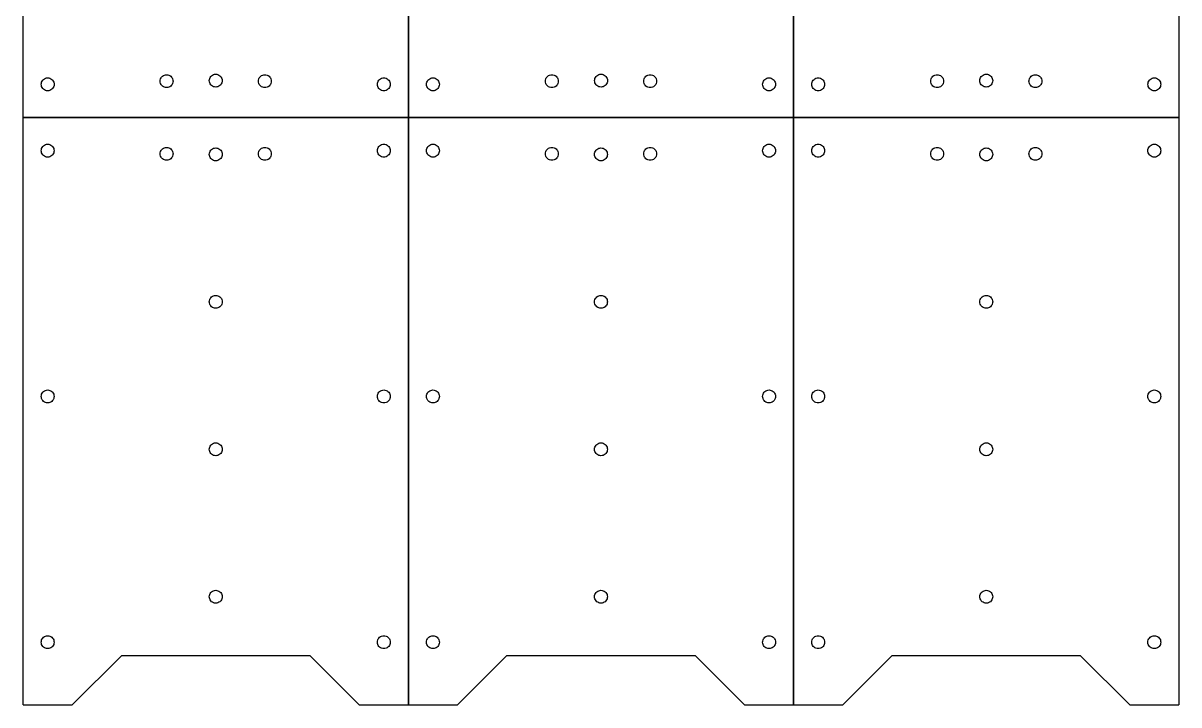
# Model space of a CAD drawing. Extents: x 0 to 861, y 0 to 555.
# Drawn here: x 0.1 to 470.5, y 0.1 to 277.5 of the extents above; entities that cross this region are included whole.
import ezdxf

# ---------------------------------------------------------------- set-up
doc = ezdxf.new("R2010")
doc.units = 0
doc.layers.add('Layer_1', color=7, linetype='CONTINUOUS')

msp = doc.modelspace()

# ---------------------------------------------------------------- linework, layer by layer
at = {"layer": 'Layer_1', "color": 7}
for p, q in [((0.141111, 239.141103), (0.141111, 478.141093)), ((156.941114, 478.141093), (156.941114, 239.141103)), ((156.941114, 239.141097), (156.941114, 478.141088)), ((313.741116, 239.141103), (313.741116, 478.141093)), ((313.741116, 478.141088), (313.741116, 239.141097)), ((470.541119, 478.141093), (470.541119, 239.141103)), ((75.916112, 254.141101), (75.916112, 254.141101)), ((232.716115, 254.141096), (232.716115, 254.141096)), ((389.516117, 254.141101), (389.516117, 254.141101)), ((7.516111, 252.641101), (7.516111, 252.641101)), ((55.916112, 253.930854), (55.916112, 253.930854)), ((95.916112, 253.930854), (95.916112, 253.930854)), ((144.316111, 252.641101), (144.316111, 252.641101)), ((164.316114, 252.641096), (164.316114, 252.641096)), ((212.716115, 253.930848), (212.716115, 253.930848)), ((252.716115, 253.930848), (252.716115, 253.930848)), ((301.116114, 252.641096), (301.116114, 252.641096)), ((321.116116, 252.641101), (321.116116, 252.641101)), ((369.516117, 253.930854), (369.516117, 253.930854)), ((409.516117, 253.930854), (409.516117, 253.930854)), ((457.916116, 252.641101), (457.916116, 252.641101)), ((156.941114, 239.141103), (0.141111, 239.141103)), ((0.141111, 0.141112), (0.141111, 239.141103)), ((0.141111, 239.141103), (156.941114, 239.141103)), ((156.941114, 239.141103), (156.941114, 0.141112)), ((313.741116, 239.141103), (156.941114, 239.141103)), ((156.941114, 0.141112), (156.941114, 239.141103)), ((156.941114, 239.141097), (313.741116, 239.141097)), ((313.741116, 239.141103), (313.741116, 0.141112)), ((470.541119, 239.141103), (313.741116, 239.141103)), ((313.741116, 0.141112), (313.741116, 239.141103)), ((313.741116, 239.141103), (470.541119, 239.141103)), ((470.541119, 239.141103), (470.541119, 0.141112)), ((12.766113, 225.641105), (12.766113, 225.641105)), ((61.166112, 224.351352), (61.166112, 224.351352)), ((81.166112, 224.141105), (81.166112, 224.141105)), ((101.166112, 224.351352), (101.166112, 224.351352)), ((149.566114, 225.641105), (149.566114, 225.641105)), ((169.566116, 225.641105), (169.566116, 225.641105)), ((217.966115, 224.351352), (217.966115, 224.351352)), ((237.966115, 224.141105), (237.966115, 224.141105)), ((257.966115, 224.351352), (257.966115, 224.351352)), ((306.366116, 225.641105), (306.366116, 225.641105)), ((326.366118, 225.641105), (326.366118, 225.641105)), ((374.766117, 224.351352), (374.766117, 224.351352)), ((394.766117, 224.141105), (394.766117, 224.141105)), ((414.766117, 224.351352), (414.766117, 224.351352)), ((463.166119, 225.641105), (463.166119, 225.641105)), ((81.166112, 164.141103), (81.166112, 164.141103)), ((237.966115, 164.141103), (237.966115, 164.141103)), ((394.766117, 164.141103), (394.766117, 164.141103)), ((12.766113, 125.641104), (12.766113, 125.641104)), ((149.566114, 125.641104), (149.566114, 125.641104)), ((169.566116, 125.641104), (169.566116, 125.641104)), ((306.366116, 125.641104), (306.366116, 125.641104)), ((326.366118, 125.641104), (326.366118, 125.641104)), ((463.166119, 125.641104), (463.166119, 125.641104)), ((81.166112, 104.141105), (81.166112, 104.141105)), ((237.966115, 104.141105), (237.966115, 104.141105)), ((394.766117, 104.141105), (394.766117, 104.141105)), ((81.166112, 44.141109), (81.166112, 44.141109)), ((237.966115, 44.141109), (237.966115, 44.141109)), ((394.766117, 44.141109), (394.766117, 44.141109)), ((12.766113, 25.641104), (12.766113, 25.641104)), ((149.566114, 25.641104), (149.566114, 25.641104)), ((169.566116, 25.641104), (169.566116, 25.641104)), ((306.366116, 25.641104), (306.366116, 25.641104)), ((326.366118, 25.641104), (326.366118, 25.641104)), ((463.166119, 25.641104), (463.166119, 25.641104)), ((20.141113, 0.141112), (40.141113, 20.141101)), ((116.941112, 20.141101), (40.141113, 20.141101)), ((116.941112, 20.141101), (136.941111, 0.141112)), ((176.941116, 0.141112), (196.941115, 20.141101)), ((273.741114, 20.141101), (196.941115, 20.141101)), ((273.741114, 20.141101), (293.741114, 0.141112)), ((333.741118, 0.141112), (353.741118, 20.141101)), ((430.541117, 20.141101), (353.741118, 20.141101)), ((430.541117, 20.141101), (450.541116, 0.141112)), ((0.141111, 0.141112), (20.141113, 0.141112)), ((136.941111, 0.141112), (156.941114, 0.141112)), ((156.941114, 0.141112), (176.941116, 0.141112)), ((293.741114, 0.141112), (313.741116, 0.141112)), ((313.741116, 0.141112), (333.741118, 0.141112)), ((450.541116, 0.141112), (470.541119, 0.141112))]:
    msp.add_line(p, q, dxfattribs=at)
for points, knots in [([(7.516111, 252.641101), (7.547475, 252.334201), (7.609753, 251.724791), (8.092929, 250.919447), (8.800379, 250.320694), (9.676423, 250.003137), (10.606004, 250.003137), (11.480822, 250.320693), (12.193169, 250.919448), (12.658142, 251.724791), (12.820488, 252.641102), (12.658142, 253.557412), (12.19317, 254.362757), (11.480821, 254.961509), (10.606004, 255.279068), (9.676423, 255.279068), (8.80038, 254.961508), (8.092929, 254.362757), (7.609753, 253.557412), (7.547475, 252.948002), (7.516111, 252.641101)], [0, 0, 0, 0, 0.91603, 1.818952, 2.734984, 3.651014, 4.553934, 5.469966, 6.385996, 7.288917, 8.204948, 9.120979, 10.023901, 10.93993, 11.855962, 12.758883, 13.674913, 14.590945, 15.493867, 16.409898, 16.409898, 16.409898, 16.409898]), ([(55.916112, 253.930854), (55.947476, 253.623953), (56.009754, 253.014544), (56.492929, 252.2092), (57.200378, 251.610446), (58.076423, 251.29289), (59.006003, 251.29289), (59.880821, 251.610446), (60.593169, 252.2092), (61.058142, 253.014544), (61.220487, 253.930854), (61.058142, 254.847164), (60.593169, 255.652508), (59.880821, 256.251262), (59.006003, 256.568818), (58.076423, 256.568818), (57.200378, 256.251262), (56.492929, 255.652508), (56.009754, 254.847164), (55.947476, 254.237755), (55.916112, 253.930854)], [0, 0, 0, 0, 0.91603, 1.818951, 2.734983, 3.651013, 4.553934, 5.469964, 6.385996, 7.288917, 8.204947, 9.120977, 10.023898, 10.93993, 11.85596, 12.758881, 13.674911, 14.590943, 15.493864, 16.409894, 16.409894, 16.409894, 16.409894]), ([(75.916112, 254.141101), (75.947476, 253.8342), (76.009754, 253.224791), (76.492929, 252.419447), (77.200378, 251.820694), (78.076423, 251.503137), (79.006003, 251.503137), (79.880821, 251.820694), (80.593169, 252.419447), (81.058142, 253.224791), (81.220487, 254.141101), (81.058142, 255.057412), (80.59317, 255.862757), (79.88082, 256.461508), (79.006004, 256.779068), (78.076422, 256.779068), (77.200379, 256.461508), (76.492928, 255.862757), (76.009754, 255.057412), (75.947476, 254.448002), (75.916112, 254.141101)], [0, 0, 0, 0, 0.91603, 1.818951, 2.734983, 3.651013, 4.553934, 5.469965, 6.385996, 7.288917, 8.204947, 9.120978, 10.0239, 10.93993, 11.855961, 12.758882, 13.674913, 14.590944, 15.493865, 16.409896, 16.409896, 16.409896, 16.409896]), ([(95.916112, 253.930854), (95.947476, 253.623953), (96.009754, 253.014544), (96.492929, 252.2092), (97.200378, 251.610446), (98.076423, 251.29289), (99.006003, 251.29289), (99.880821, 251.610446), (100.593169, 252.2092), (101.058142, 253.014544), (101.220487, 253.930854), (101.058142, 254.847164), (100.593169, 255.652508), (99.88082, 256.251261), (99.006004, 256.56882), (98.076422, 256.56882), (97.200379, 256.251261), (96.492929, 255.652508), (96.009754, 254.847164), (95.947476, 254.237755), (95.916112, 253.930854)], [0, 0, 0, 0, 0.91603, 1.818951, 2.734983, 3.651013, 4.553934, 5.469964, 6.385996, 7.288917, 8.204947, 9.120977, 10.023898, 10.93993, 11.855961, 12.758882, 13.674913, 14.590944, 15.493865, 16.409895, 16.409895, 16.409895, 16.409895]), ([(144.316111, 252.641101), (144.347475, 252.334201), (144.409753, 251.724791), (144.892929, 250.919448), (145.600377, 250.320693), (146.476422, 250.003137), (147.406002, 250.003137), (148.28082, 250.320694), (148.993169, 250.919447), (149.458142, 251.724791), (149.620488, 252.641102), (149.458142, 253.557412), (148.993169, 254.362757), (148.280819, 254.961508), (147.406003, 255.279068), (146.476422, 255.279068), (145.600378, 254.961509), (144.892928, 254.362757), (144.409753, 253.557412), (144.347475, 252.948002), (144.316111, 252.641101)], [0, 0, 0, 0, 0.91603, 1.818952, 2.734982, 3.651013, 4.553934, 5.469964, 6.385996, 7.288917, 8.204948, 9.120979, 10.023901, 10.939932, 11.855962, 12.758883, 13.674915, 14.590945, 15.493867, 16.409898, 16.409898, 16.409898, 16.409898]), ([(164.316114, 252.641096), (164.347477, 252.334195), (164.409755, 251.724785), (164.892932, 250.919441), (165.600382, 250.320689), (166.476426, 250.003131), (167.406006, 250.003132), (168.280824, 250.320688), (168.993172, 250.919442), (169.458145, 251.724785), (169.620491, 252.641096), (169.458145, 253.557407), (168.993172, 254.362751), (168.280823, 254.961503), (167.406007, 255.279062), (166.476425, 255.279062), (165.600383, 254.961502), (164.892931, 254.362751), (164.409755, 253.557407), (164.347477, 252.947997), (164.316114, 252.641096)], [0, 0, 0, 0, 0.91603, 1.818952, 2.734984, 3.651014, 4.553934, 5.469966, 6.385996, 7.288917, 8.204948, 9.120979, 10.023901, 10.93993, 11.855962, 12.758883, 13.674913, 14.590945, 15.493867, 16.409898, 16.409898, 16.409898, 16.409898]), ([(212.716115, 253.930848), (212.747478, 253.623948), (212.809756, 253.014538), (213.292931, 252.209194), (214.000381, 251.610441), (214.876425, 251.292884), (215.806006, 251.292884), (216.680823, 251.610441), (217.393171, 252.209194), (217.858144, 253.014538), (218.020489, 253.930848), (217.858144, 254.847159), (217.393171, 255.652503), (216.680823, 256.251256), (215.806006, 256.568813), (214.876425, 256.568813), (214.000381, 256.251256), (213.292931, 255.652503), (212.809756, 254.847159), (212.747478, 254.237749), (212.716115, 253.930848)], [0, 0, 0, 0, 0.91603, 1.818951, 2.734983, 3.651013, 4.553934, 5.469964, 6.385996, 7.288917, 8.204947, 9.120977, 10.023898, 10.93993, 11.85596, 12.758881, 13.674911, 14.590943, 15.493864, 16.409894, 16.409894, 16.409894, 16.409894]), ([(232.716115, 254.141096), (232.747478, 253.834195), (232.809756, 253.224785), (233.292931, 252.419441), (234.000381, 251.820688), (234.876425, 251.503131), (235.806006, 251.503131), (236.680823, 251.820688), (237.393172, 252.419441), (237.858144, 253.224785), (238.020489, 254.141096), (237.858144, 255.057406), (237.393172, 255.862751), (236.680822, 256.461503), (235.806006, 256.779062), (234.876425, 256.779062), (234.000382, 256.461503), (233.292931, 255.862751), (232.809756, 255.057406), (232.747478, 254.447996), (232.716115, 254.141096)], [0, 0, 0, 0, 0.91603, 1.818951, 2.734983, 3.651013, 4.553934, 5.469965, 6.385996, 7.288917, 8.204947, 9.120978, 10.0239, 10.93993, 11.855961, 12.758882, 13.674913, 14.590944, 15.493865, 16.409896, 16.409896, 16.409896, 16.409896]), ([(252.716115, 253.930848), (252.747478, 253.623948), (252.809756, 253.014538), (253.292931, 252.209194), (254.000381, 251.610441), (254.876425, 251.292884), (255.806006, 251.292884), (256.680823, 251.610441), (257.393171, 252.209194), (257.858144, 253.014538), (258.020489, 253.930848), (257.858144, 254.847159), (257.393171, 255.652503), (256.680823, 256.251256), (255.806006, 256.568815), (254.876425, 256.568815), (254.000381, 256.251256), (253.292931, 255.652503), (252.809756, 254.847159), (252.747478, 254.237749), (252.716115, 253.930848)], [0, 0, 0, 0, 0.91603, 1.818951, 2.734983, 3.651013, 4.553934, 5.469964, 6.385996, 7.288917, 8.204947, 9.120977, 10.023898, 10.93993, 11.855961, 12.758882, 13.674913, 14.590944, 15.493865, 16.409895, 16.409895, 16.409895, 16.409895]), ([(301.116114, 252.641096), (301.147477, 252.334195), (301.209755, 251.724785), (301.692931, 250.919442), (302.40038, 250.320688), (303.276425, 250.003132), (304.206005, 250.003131), (305.080822, 250.320689), (305.793171, 250.919441), (306.258145, 251.724785), (306.420491, 252.641096), (306.258145, 253.557407), (305.793172, 254.362751), (305.080821, 254.961502), (304.206005, 255.279062), (303.276424, 255.279062), (302.400381, 254.961503), (301.69293, 254.362751), (301.209756, 253.557407), (301.147477, 252.947997), (301.116114, 252.641096)], [0, 0, 0, 0, 0.91603, 1.818952, 2.734982, 3.651013, 4.553934, 5.469964, 6.385996, 7.288917, 8.204948, 9.120979, 10.023901, 10.939932, 11.855962, 12.758883, 13.674915, 14.590945, 15.493867, 16.409898, 16.409898, 16.409898, 16.409898]), ([(321.116116, 252.641101), (321.14748, 252.334201), (321.209758, 251.724791), (321.692934, 250.919447), (322.400384, 250.320694), (323.276428, 250.003137), (324.206009, 250.003137), (325.080827, 250.320693), (325.793174, 250.919448), (326.258147, 251.724791), (326.420493, 252.641102), (326.258147, 253.557412), (325.793175, 254.362757), (325.080826, 254.961509), (324.206009, 255.279068), (323.276428, 255.279068), (322.400385, 254.961508), (321.692934, 254.362757), (321.209758, 253.557412), (321.14748, 252.948002), (321.116116, 252.641101)], [0, 0, 0, 0, 0.91603, 1.818952, 2.734984, 3.651014, 4.553934, 5.469966, 6.385996, 7.288917, 8.204948, 9.120979, 10.023901, 10.93993, 11.855962, 12.758883, 13.674913, 14.590945, 15.493867, 16.409898, 16.409898, 16.409898, 16.409898]), ([(369.516117, 253.930854), (369.547481, 253.623953), (369.609759, 253.014544), (370.092934, 252.2092), (370.800383, 251.610446), (371.676428, 251.29289), (372.606008, 251.29289), (373.480826, 251.610446), (374.193174, 252.2092), (374.658147, 253.014544), (374.820492, 253.930854), (374.658147, 254.847164), (374.193174, 255.652508), (373.480826, 256.251262), (372.606008, 256.568818), (371.676428, 256.568818), (370.800383, 256.251262), (370.092934, 255.652508), (369.609759, 254.847164), (369.547481, 254.237755), (369.516117, 253.930854)], [0, 0, 0, 0, 0.91603, 1.818951, 2.734983, 3.651013, 4.553934, 5.469964, 6.385996, 7.288917, 8.204947, 9.120977, 10.023898, 10.93993, 11.85596, 12.758881, 13.674911, 14.590943, 15.493864, 16.409894, 16.409894, 16.409894, 16.409894]), ([(389.516117, 254.141101), (389.547481, 253.8342), (389.609759, 253.224791), (390.092934, 252.419447), (390.800383, 251.820694), (391.676428, 251.503137), (392.606008, 251.503137), (393.480826, 251.820694), (394.193174, 252.419447), (394.658147, 253.224791), (394.820492, 254.141101), (394.658147, 255.057412), (394.193175, 255.862757), (393.480825, 256.461508), (392.606009, 256.779068), (391.676427, 256.779068), (390.800384, 256.461508), (390.092933, 255.862757), (389.609759, 255.057412), (389.547481, 254.448002), (389.516117, 254.141101)], [0, 0, 0, 0, 0.91603, 1.818951, 2.734983, 3.651013, 4.553934, 5.469965, 6.385996, 7.288917, 8.204947, 9.120978, 10.0239, 10.93993, 11.855961, 12.758882, 13.674913, 14.590944, 15.493865, 16.409896, 16.409896, 16.409896, 16.409896]), ([(409.516117, 253.930854), (409.547481, 253.623953), (409.609759, 253.014544), (410.092934, 252.2092), (410.800383, 251.610446), (411.676428, 251.29289), (412.606008, 251.29289), (413.480826, 251.610446), (414.193174, 252.2092), (414.658147, 253.014544), (414.820492, 253.930854), (414.658147, 254.847164), (414.193174, 255.652508), (413.480825, 256.251261), (412.606008, 256.56882), (411.676427, 256.56882), (410.800384, 256.251261), (410.092934, 255.652508), (409.609759, 254.847164), (409.547481, 254.237755), (409.516117, 253.930854)], [0, 0, 0, 0, 0.91603, 1.818951, 2.734983, 3.651013, 4.553934, 5.469964, 6.385996, 7.288917, 8.204947, 9.120977, 10.023898, 10.93993, 11.855961, 12.758882, 13.674913, 14.590944, 15.493865, 16.409895, 16.409895, 16.409895, 16.409895]), ([(457.916116, 252.641101), (457.94748, 252.334201), (458.009758, 251.724791), (458.492934, 250.919448), (459.200382, 250.320693), (460.076427, 250.003137), (461.006007, 250.003137), (461.880824, 250.320694), (462.593173, 250.919447), (463.058147, 251.724791), (463.220493, 252.641102), (463.058147, 253.557412), (462.593174, 254.362757), (461.880824, 254.961508), (461.006008, 255.279068), (460.076427, 255.279068), (459.200383, 254.961509), (458.492933, 254.362757), (458.009758, 253.557412), (457.94748, 252.948002), (457.916116, 252.641101)], [0, 0, 0, 0, 0.91603, 1.818952, 2.734982, 3.651013, 4.553934, 5.469964, 6.385996, 7.288917, 8.204948, 9.120979, 10.023901, 10.939932, 11.855962, 12.758883, 13.674915, 14.590945, 15.493867, 16.409898, 16.409898, 16.409898, 16.409898]), ([(12.766113, 225.641105), (12.73475, 225.948005), (12.672472, 226.557415), (12.189296, 227.362758), (11.481847, 227.961513), (10.605803, 228.279068), (9.676222, 228.279069), (8.801405, 227.961511), (8.089056, 227.362759), (7.624082, 226.557415), (7.461737, 225.641104), (7.624082, 224.724794), (8.089056, 223.919449), (8.801406, 223.320698), (9.676222, 223.003138), (10.605803, 223.003138), (11.481847, 223.320697), (12.189297, 223.919449), (12.672472, 224.724794), (12.73475, 225.334204), (12.766113, 225.641105)], [0, 0, 0, 0, 0.91603, 1.818952, 2.734982, 3.651013, 4.553934, 5.469964, 6.385996, 7.288917, 8.204948, 9.120979, 10.023901, 10.939932, 11.855962, 12.758883, 13.674915, 14.590945, 15.493867, 16.409898, 16.409898, 16.409898, 16.409898]), ([(61.166112, 224.351352), (61.134749, 224.658253), (61.072471, 225.267662), (60.589296, 226.073006), (59.881847, 226.671759), (59.005802, 226.989316), (58.076222, 226.989316), (57.201404, 226.671759), (56.489056, 226.073006), (56.024083, 225.267662), (55.861738, 224.351352), (56.024083, 223.435042), (56.489056, 222.629697), (57.201405, 222.030945), (58.076221, 221.713385), (59.005803, 221.713385), (59.881846, 222.030945), (60.589296, 222.629697), (61.072471, 223.435042), (61.134749, 224.044451), (61.166112, 224.351352)], [0, 0, 0, 0, 0.91603, 1.818951, 2.734983, 3.651013, 4.553934, 5.469964, 6.385996, 7.288917, 8.204947, 9.120977, 10.023898, 10.93993, 11.855961, 12.758882, 13.674913, 14.590944, 15.493865, 16.409895, 16.409895, 16.409895, 16.409895]), ([(81.166112, 224.141105), (81.134749, 224.448005), (81.072471, 225.057415), (80.589296, 225.862759), (79.881847, 226.461512), (79.005802, 226.779069), (78.076222, 226.779069), (77.201404, 226.461512), (76.489056, 225.862759), (76.024083, 225.057415), (75.861738, 224.141104), (76.024083, 223.224794), (76.489055, 222.419449), (77.201405, 221.820698), (78.076221, 221.503138), (79.005803, 221.503138), (79.881846, 221.820698), (80.589297, 222.419449), (81.072471, 223.224794), (81.134749, 223.834204), (81.166112, 224.141105)], [0, 0, 0, 0, 0.91603, 1.818951, 2.734983, 3.651013, 4.553934, 5.469965, 6.385996, 7.288917, 8.204947, 9.120978, 10.0239, 10.93993, 11.855961, 12.758882, 13.674913, 14.590944, 15.493865, 16.409896, 16.409896, 16.409896, 16.409896]), ([(101.166112, 224.351352), (101.134749, 224.658253), (101.072471, 225.267662), (100.589296, 226.073006), (99.881846, 226.671759), (99.005802, 226.989316), (98.076222, 226.989316), (97.201404, 226.671759), (96.489056, 226.073006), (96.024083, 225.267662), (95.861738, 224.351352), (96.024083, 223.435042), (96.489056, 222.629698), (97.201404, 222.030944), (98.076222, 221.713388), (99.005802, 221.713388), (99.881846, 222.030944), (100.589296, 222.629698), (101.072471, 223.435042), (101.134749, 224.044451), (101.166112, 224.351352)], [0, 0, 0, 0, 0.91603, 1.818951, 2.734983, 3.651013, 4.553934, 5.469964, 6.385996, 7.288917, 8.204947, 9.120977, 10.023898, 10.93993, 11.85596, 12.758881, 13.674911, 14.590943, 15.493864, 16.409894, 16.409894, 16.409894, 16.409894]), ([(149.566114, 225.641105), (149.53475, 225.948005), (149.472472, 226.557415), (148.989295, 227.362759), (148.281845, 227.961511), (147.405801, 228.279069), (146.476221, 228.279068), (145.601403, 227.961513), (144.889055, 227.362758), (144.424082, 226.557415), (144.261737, 225.641104), (144.424083, 224.724794), (144.889055, 223.919449), (145.601404, 223.320697), (146.47622, 223.003138), (147.405802, 223.003138), (148.281844, 223.320698), (148.989296, 223.919449), (149.472472, 224.724794), (149.53475, 225.334204), (149.566114, 225.641105)], [0, 0, 0, 0, 0.91603, 1.818952, 2.734984, 3.651014, 4.553934, 5.469966, 6.385996, 7.288917, 8.204948, 9.120979, 10.023901, 10.93993, 11.855962, 12.758883, 13.674913, 14.590945, 15.493867, 16.409898, 16.409898, 16.409898, 16.409898]), ([(169.566116, 225.641105), (169.534752, 225.948005), (169.472474, 226.557415), (168.989299, 227.362758), (168.28185, 227.961513), (167.405805, 228.279068), (166.476225, 228.279069), (165.601408, 227.961511), (164.889059, 227.362759), (164.424085, 226.557415), (164.261739, 225.641104), (164.424085, 224.724794), (164.889058, 223.919449), (165.601409, 223.320698), (166.476224, 223.003138), (167.405806, 223.003138), (168.281849, 223.320697), (168.989299, 223.919449), (169.472474, 224.724794), (169.534752, 225.334204), (169.566116, 225.641105)], [0, 0, 0, 0, 0.91603, 1.818952, 2.734982, 3.651013, 4.553934, 5.469964, 6.385996, 7.288917, 8.204948, 9.120979, 10.023901, 10.939932, 11.855962, 12.758883, 13.674915, 14.590945, 15.493867, 16.409898, 16.409898, 16.409898, 16.409898]), ([(217.966115, 224.351352), (217.934751, 224.658253), (217.872473, 225.267662), (217.389298, 226.073006), (216.681849, 226.671759), (215.805805, 226.989316), (214.876224, 226.989316), (214.001407, 226.671759), (213.289058, 226.073006), (212.824086, 225.267662), (212.66174, 224.351352), (212.824086, 223.435042), (213.289058, 222.629697), (214.001407, 222.030945), (214.876224, 221.713385), (215.805805, 221.713385), (216.681849, 222.030945), (217.389298, 222.629697), (217.872473, 223.435042), (217.934751, 224.044451), (217.966115, 224.351352)], [0, 0, 0, 0, 0.91603, 1.818951, 2.734983, 3.651013, 4.553934, 5.469964, 6.385996, 7.288917, 8.204947, 9.120977, 10.023898, 10.93993, 11.855961, 12.758882, 13.674913, 14.590944, 15.493865, 16.409895, 16.409895, 16.409895, 16.409895]), ([(237.966115, 224.141105), (237.934751, 224.448005), (237.872474, 225.057415), (237.389298, 225.862759), (236.681849, 226.461512), (235.805805, 226.779069), (234.876224, 226.779069), (234.001407, 226.461512), (233.289058, 225.862759), (232.824086, 225.057415), (232.66174, 224.141104), (232.824086, 223.224794), (233.289058, 222.419449), (234.001407, 221.820698), (234.876224, 221.503138), (235.805805, 221.503138), (236.681848, 221.820698), (237.389299, 222.419449), (237.872473, 223.224794), (237.934751, 223.834204), (237.966115, 224.141105)], [0, 0, 0, 0, 0.91603, 1.818951, 2.734983, 3.651013, 4.553934, 5.469965, 6.385996, 7.288917, 8.204947, 9.120978, 10.0239, 10.93993, 11.855961, 12.758882, 13.674913, 14.590944, 15.493865, 16.409896, 16.409896, 16.409896, 16.409896]), ([(257.966115, 224.351352), (257.934751, 224.658253), (257.872474, 225.267662), (257.389298, 226.073006), (256.681849, 226.671759), (255.805804, 226.989316), (254.876224, 226.989316), (254.001407, 226.671759), (253.289058, 226.073006), (252.824086, 225.267662), (252.661741, 224.351352), (252.824086, 223.435042), (253.289058, 222.629698), (254.001407, 222.030944), (254.876224, 221.713388), (255.805804, 221.713388), (256.681849, 222.030944), (257.389298, 222.629698), (257.872474, 223.435042), (257.934751, 224.044451), (257.966115, 224.351352)], [0, 0, 0, 0, 0.91603, 1.818951, 2.734983, 3.651013, 4.553934, 5.469964, 6.385996, 7.288917, 8.204947, 9.120977, 10.023898, 10.93993, 11.85596, 12.758881, 13.674911, 14.590943, 15.493864, 16.409894, 16.409894, 16.409894, 16.409894]), ([(306.366116, 225.641105), (306.334753, 225.948005), (306.272474, 226.557415), (305.789298, 227.362759), (305.081848, 227.961511), (304.205804, 228.279069), (303.276224, 228.279068), (302.401406, 227.961513), (301.689058, 227.362758), (301.224085, 226.557415), (301.061739, 225.641104), (301.224085, 224.724794), (301.689057, 223.919449), (302.401407, 223.320697), (303.276223, 223.003138), (304.205804, 223.003138), (305.081847, 223.320698), (305.789299, 223.919449), (306.272474, 224.724794), (306.334752, 225.334204), (306.366116, 225.641105)], [0, 0, 0, 0, 0.91603, 1.818952, 2.734984, 3.651014, 4.553934, 5.469966, 6.385996, 7.288917, 8.204948, 9.120979, 10.023901, 10.93993, 11.855962, 12.758883, 13.674913, 14.590945, 15.493867, 16.409898, 16.409898, 16.409898, 16.409898]), ([(326.366118, 225.641105), (326.334755, 225.948005), (326.272477, 226.557415), (325.789301, 227.362758), (325.081852, 227.961513), (324.205808, 228.279068), (323.276227, 228.279069), (322.40141, 227.961511), (321.689061, 227.362759), (321.224087, 226.557415), (321.061742, 225.641104), (321.224087, 224.724794), (321.68906, 223.919449), (322.401411, 223.320698), (323.276227, 223.003138), (324.205808, 223.003138), (325.081852, 223.320697), (325.789302, 223.919449), (326.272477, 224.724794), (326.334755, 225.334204), (326.366118, 225.641105)], [0, 0, 0, 0, 0.91603, 1.818952, 2.734982, 3.651013, 4.553934, 5.469964, 6.385996, 7.288917, 8.204948, 9.120979, 10.023901, 10.939932, 11.855962, 12.758883, 13.674915, 14.590945, 15.493867, 16.409898, 16.409898, 16.409898, 16.409898]), ([(374.766117, 224.351352), (374.734754, 224.658253), (374.672476, 225.267662), (374.189301, 226.073006), (373.481852, 226.671759), (372.605807, 226.989316), (371.676227, 226.989316), (370.801409, 226.671759), (370.089061, 226.073006), (369.624088, 225.267662), (369.461743, 224.351352), (369.624088, 223.435042), (370.089061, 222.629697), (370.80141, 222.030945), (371.676226, 221.713385), (372.605808, 221.713385), (373.481851, 222.030945), (374.189301, 222.629697), (374.672476, 223.435042), (374.734754, 224.044451), (374.766117, 224.351352)], [0, 0, 0, 0, 0.91603, 1.818951, 2.734983, 3.651013, 4.553934, 5.469964, 6.385996, 7.288917, 8.204947, 9.120977, 10.023898, 10.93993, 11.855961, 12.758882, 13.674913, 14.590944, 15.493865, 16.409895, 16.409895, 16.409895, 16.409895]), ([(394.766117, 224.141105), (394.734754, 224.448005), (394.672476, 225.057415), (394.189301, 225.862759), (393.481852, 226.461512), (392.605807, 226.779069), (391.676227, 226.779069), (390.801409, 226.461512), (390.089061, 225.862759), (389.624088, 225.057415), (389.461743, 224.141104), (389.624088, 223.224794), (390.08906, 222.419449), (390.80141, 221.820698), (391.676226, 221.503138), (392.605808, 221.503138), (393.481851, 221.820698), (394.189302, 222.419449), (394.672476, 223.224794), (394.734754, 223.834204), (394.766117, 224.141105)], [0, 0, 0, 0, 0.91603, 1.818951, 2.734983, 3.651013, 4.553934, 5.469965, 6.385996, 7.288917, 8.204947, 9.120978, 10.0239, 10.93993, 11.855961, 12.758882, 13.674913, 14.590944, 15.493865, 16.409896, 16.409896, 16.409896, 16.409896]), ([(414.766117, 224.351352), (414.734754, 224.658253), (414.672476, 225.267662), (414.189301, 226.073006), (413.481851, 226.671759), (412.605807, 226.989316), (411.676227, 226.989316), (410.801409, 226.671759), (410.089061, 226.073006), (409.624088, 225.267662), (409.461743, 224.351352), (409.624088, 223.435042), (410.089061, 222.629698), (410.801409, 222.030944), (411.676227, 221.713388), (412.605807, 221.713388), (413.481851, 222.030944), (414.189301, 222.629698), (414.672476, 223.435042), (414.734754, 224.044451), (414.766117, 224.351352)], [0, 0, 0, 0, 0.91603, 1.818951, 2.734983, 3.651013, 4.553934, 5.469964, 6.385996, 7.288917, 8.204947, 9.120977, 10.023898, 10.93993, 11.85596, 12.758881, 13.674911, 14.590943, 15.493864, 16.409894, 16.409894, 16.409894, 16.409894]), ([(463.166119, 225.641105), (463.134755, 225.948005), (463.072477, 226.557415), (462.5893, 227.362759), (461.88185, 227.961511), (461.005806, 228.279069), (460.076226, 228.279068), (459.201408, 227.961513), (458.48906, 227.362758), (458.024087, 226.557415), (457.861742, 225.641104), (458.024087, 224.724794), (458.48906, 223.919449), (459.201409, 223.320697), (460.076225, 223.003138), (461.005807, 223.003138), (461.881849, 223.320698), (462.589301, 223.919449), (463.072477, 224.724794), (463.134755, 225.334204), (463.166119, 225.641105)], [0, 0, 0, 0, 0.91603, 1.818952, 2.734984, 3.651014, 4.553934, 5.469966, 6.385996, 7.288917, 8.204948, 9.120979, 10.023901, 10.93993, 11.855962, 12.758883, 13.674913, 14.590945, 15.493867, 16.409898, 16.409898, 16.409898, 16.409898]), ([(81.166112, 164.141103), (81.134749, 164.448004), (81.072471, 165.057414), (80.589297, 165.862759), (79.881846, 166.46151), (79.005803, 166.77907), (78.076221, 166.77907), (77.201405, 166.46151), (76.489055, 165.862759), (76.024083, 165.057414), (75.861738, 164.141104), (76.024083, 163.224793), (76.489056, 162.419449), (77.201404, 161.820696), (78.076222, 161.503139), (79.005802, 161.503139), (79.881847, 161.820696), (80.589296, 162.419449), (81.072471, 163.224793), (81.134749, 163.834203), (81.166112, 164.141103)], [0, 0, 0, 0, 0.916031, 1.818952, 2.734983, 3.651014, 4.553935, 5.469966, 6.385997, 7.288918, 8.204949, 9.120979, 10.0239, 10.939932, 11.855962, 12.758883, 13.674914, 14.590945, 15.493866, 16.409896, 16.409896, 16.409896, 16.409896]), ([(237.966115, 164.141103), (237.934751, 164.448004), (237.872473, 165.057414), (237.389299, 165.862759), (236.681848, 166.46151), (235.805805, 166.77907), (234.876224, 166.77907), (234.001407, 166.46151), (233.289058, 165.862759), (232.824086, 165.057414), (232.66174, 164.141104), (232.824086, 163.224793), (233.289058, 162.419449), (234.001407, 161.820696), (234.876224, 161.503139), (235.805805, 161.503139), (236.681849, 161.820696), (237.389298, 162.419449), (237.872474, 163.224793), (237.934751, 163.834203), (237.966115, 164.141103)], [0, 0, 0, 0, 0.916031, 1.818952, 2.734983, 3.651014, 4.553935, 5.469966, 6.385997, 7.288918, 8.204949, 9.120979, 10.0239, 10.939932, 11.855962, 12.758883, 13.674914, 14.590945, 15.493866, 16.409896, 16.409896, 16.409896, 16.409896]), ([(394.766117, 164.141103), (394.734754, 164.448004), (394.672476, 165.057414), (394.189302, 165.862759), (393.481851, 166.46151), (392.605808, 166.77907), (391.676226, 166.77907), (390.80141, 166.46151), (390.08906, 165.862759), (389.624088, 165.057414), (389.461743, 164.141104), (389.624088, 163.224793), (390.089061, 162.419449), (390.801409, 161.820696), (391.676227, 161.503139), (392.605807, 161.503139), (393.481852, 161.820696), (394.189301, 162.419449), (394.672476, 163.224793), (394.734754, 163.834203), (394.766117, 164.141103)], [0, 0, 0, 0, 0.916031, 1.818952, 2.734983, 3.651014, 4.553935, 5.469966, 6.385997, 7.288918, 8.204949, 9.120979, 10.0239, 10.939932, 11.855962, 12.758883, 13.674914, 14.590945, 15.493866, 16.409896, 16.409896, 16.409896, 16.409896]), ([(12.766113, 125.641104), (12.73475, 125.948005), (12.672472, 126.557414), (12.189296, 127.362758), (11.481847, 127.961512), (10.605803, 128.27907), (9.676222, 128.279071), (8.801406, 127.961511), (8.089056, 127.362759), (7.624082, 126.557415), (7.461737, 125.641104), (7.624082, 124.724794), (8.089056, 123.91945), (8.801406, 123.320698), (9.676222, 123.003137), (10.605803, 123.003138), (11.481847, 123.320697), (12.189296, 123.91945), (12.672472, 124.724794), (12.73475, 125.334203), (12.766113, 125.641104)], [0, 0, 0, 0, 0.91603, 1.818952, 2.734982, 3.651014, 4.553935, 5.469965, 6.385997, 7.288919, 8.204949, 9.12098, 10.023901, 10.939933, 11.855963, 12.758884, 13.674916, 14.590947, 15.493868, 16.409898, 16.409898, 16.409898, 16.409898]), ([(149.566114, 125.641104), (149.53475, 125.948005), (149.472472, 126.557415), (148.989295, 127.362759), (148.281845, 127.961511), (147.405802, 128.279071), (146.476221, 128.27907), (145.601404, 127.961512), (144.889055, 127.362758), (144.424082, 126.557414), (144.261737, 125.641104), (144.424082, 124.724794), (144.889055, 123.91945), (145.601404, 123.320697), (146.476221, 123.003138), (147.405802, 123.003137), (148.281845, 123.320698), (148.989295, 123.91945), (149.472472, 124.724794), (149.53475, 125.334203), (149.566114, 125.641104)], [0, 0, 0, 0, 0.91603, 1.818952, 2.734984, 3.651014, 4.553935, 5.469967, 6.385998, 7.288919, 8.204949, 9.12098, 10.023901, 10.939931, 11.855963, 12.758884, 13.674914, 14.590946, 15.493868, 16.409898, 16.409898, 16.409898, 16.409898]), ([(169.566116, 125.641104), (169.534752, 125.948005), (169.472474, 126.557414), (168.989299, 127.362758), (168.28185, 127.961512), (167.405806, 128.27907), (166.476224, 128.279071), (165.601408, 127.961511), (164.889059, 127.362759), (164.424085, 126.557415), (164.261739, 125.641104), (164.424085, 124.724794), (164.889059, 123.91945), (165.601408, 123.320698), (166.476224, 123.003137), (167.405806, 123.003138), (168.28185, 123.320697), (168.989299, 123.91945), (169.472474, 124.724794), (169.534752, 125.334203), (169.566116, 125.641104)], [0, 0, 0, 0, 0.91603, 1.818952, 2.734982, 3.651014, 4.553935, 5.469965, 6.385997, 7.288919, 8.204949, 9.12098, 10.023901, 10.939933, 11.855963, 12.758884, 13.674916, 14.590947, 15.493868, 16.409898, 16.409898, 16.409898, 16.409898]), ([(306.366116, 125.641104), (306.334753, 125.948005), (306.272474, 126.557415), (305.789298, 127.362759), (305.081847, 127.961511), (304.205804, 128.279071), (303.276223, 128.27907), (302.401406, 127.961512), (301.689058, 127.362758), (301.224085, 126.557414), (301.061739, 125.641104), (301.224085, 124.724794), (301.689058, 123.91945), (302.401406, 123.320697), (303.276223, 123.003138), (304.205804, 123.003137), (305.081847, 123.320698), (305.789298, 123.91945), (306.272474, 124.724794), (306.334753, 125.334203), (306.366116, 125.641104)], [0, 0, 0, 0, 0.91603, 1.818952, 2.734984, 3.651014, 4.553935, 5.469967, 6.385998, 7.288919, 8.204949, 9.12098, 10.023901, 10.939931, 11.855963, 12.758884, 13.674914, 14.590946, 15.493868, 16.409898, 16.409898, 16.409898, 16.409898]), ([(326.366118, 125.641104), (326.334755, 125.948005), (326.272477, 126.557414), (325.789301, 127.362758), (325.081852, 127.961512), (324.205808, 128.27907), (323.276227, 128.279071), (322.401411, 127.961511), (321.689061, 127.362759), (321.224087, 126.557415), (321.061742, 125.641104), (321.224087, 124.724794), (321.689061, 123.91945), (322.401411, 123.320698), (323.276227, 123.003137), (324.205808, 123.003138), (325.081852, 123.320697), (325.789301, 123.91945), (326.272477, 124.724794), (326.334755, 125.334203), (326.366118, 125.641104)], [0, 0, 0, 0, 0.91603, 1.818952, 2.734982, 3.651014, 4.553935, 5.469965, 6.385997, 7.288919, 8.204949, 9.12098, 10.023901, 10.939933, 11.855963, 12.758884, 13.674916, 14.590947, 15.493868, 16.409898, 16.409898, 16.409898, 16.409898]), ([(463.166119, 125.641104), (463.134755, 125.948005), (463.072477, 126.557415), (462.5893, 127.362759), (461.88185, 127.961511), (461.005807, 128.279071), (460.076226, 128.27907), (459.201409, 127.961512), (458.48906, 127.362758), (458.024087, 126.557414), (457.861742, 125.641104), (458.024087, 124.724794), (458.48906, 123.91945), (459.201409, 123.320697), (460.076226, 123.003138), (461.005807, 123.003137), (461.88185, 123.320698), (462.5893, 123.91945), (463.072477, 124.724794), (463.134755, 125.334203), (463.166119, 125.641104)], [0, 0, 0, 0, 0.91603, 1.818952, 2.734984, 3.651014, 4.553935, 5.469967, 6.385998, 7.288919, 8.204949, 9.12098, 10.023901, 10.939931, 11.855963, 12.758884, 13.674914, 14.590946, 15.493868, 16.409898, 16.409898, 16.409898, 16.409898]), ([(81.166112, 104.141105), (81.134749, 104.448006), (81.072471, 105.057415), (80.589296, 105.862759), (79.881847, 106.461512), (79.005802, 106.779069), (78.076222, 106.779069), (77.201404, 106.461512), (76.489056, 105.862759), (76.024083, 105.057415), (75.861738, 104.141105), (76.024083, 103.224794), (76.489055, 102.419449), (77.201405, 101.820698), (78.076221, 101.503138), (79.005803, 101.503138), (79.881846, 101.820698), (80.589297, 102.419449), (81.072471, 103.224794), (81.134749, 103.834204), (81.166112, 104.141105)], [0, 0, 0, 0, 0.91603, 1.818951, 2.734983, 3.651013, 4.553934, 5.469965, 6.385996, 7.288917, 8.204947, 9.120978, 10.0239, 10.93993, 11.855961, 12.758882, 13.674913, 14.590944, 15.493865, 16.409896, 16.409896, 16.409896, 16.409896]), ([(237.966115, 104.141105), (237.934751, 104.448006), (237.872474, 105.057415), (237.389298, 105.862759), (236.681849, 106.461512), (235.805805, 106.779069), (234.876224, 106.779069), (234.001407, 106.461512), (233.289058, 105.862759), (232.824086, 105.057415), (232.66174, 104.141105), (232.824086, 103.224794), (233.289058, 102.419449), (234.001407, 101.820698), (234.876224, 101.503138), (235.805805, 101.503138), (236.681848, 101.820698), (237.389299, 102.419449), (237.872473, 103.224794), (237.934751, 103.834204), (237.966115, 104.141105)], [0, 0, 0, 0, 0.91603, 1.818951, 2.734983, 3.651013, 4.553934, 5.469965, 6.385996, 7.288917, 8.204947, 9.120978, 10.0239, 10.93993, 11.855961, 12.758882, 13.674913, 14.590944, 15.493865, 16.409896, 16.409896, 16.409896, 16.409896]), ([(394.766117, 104.141105), (394.734754, 104.448006), (394.672476, 105.057415), (394.189301, 105.862759), (393.481852, 106.461512), (392.605807, 106.779069), (391.676227, 106.779069), (390.801409, 106.461512), (390.089061, 105.862759), (389.624088, 105.057415), (389.461743, 104.141105), (389.624088, 103.224794), (390.08906, 102.419449), (390.80141, 101.820698), (391.676226, 101.503138), (392.605808, 101.503138), (393.481851, 101.820698), (394.189302, 102.419449), (394.672476, 103.224794), (394.734754, 103.834204), (394.766117, 104.141105)], [0, 0, 0, 0, 0.91603, 1.818951, 2.734983, 3.651013, 4.553934, 5.469965, 6.385996, 7.288917, 8.204947, 9.120978, 10.0239, 10.93993, 11.855961, 12.758882, 13.674913, 14.590944, 15.493865, 16.409896, 16.409896, 16.409896, 16.409896]), ([(81.166112, 44.141109), (81.134749, 44.448009), (81.072472, 45.057415), (80.589294, 45.862753), (79.881845, 46.461499), (79.005803, 46.779059), (78.076221, 46.779059), (77.201406, 46.461499), (76.489057, 45.862753), (76.024082, 45.057415), (75.861738, 44.141107), (76.024083, 43.224795), (76.489055, 42.419446), (77.201404, 41.82069), (78.076221, 41.503132), (79.005802, 41.503132), (79.881847, 41.82069), (80.589297, 42.419446), (81.072471, 43.224795), (81.134749, 43.834207), (81.166112, 44.141109)], [0, 0, 0, 0, 0.916027, 1.818941, 2.734969, 3.651, 4.553921, 5.469952, 6.38598, 7.288893, 8.204921, 9.120955, 10.02388, 10.939913, 11.855944, 12.758865, 13.674896, 14.590929, 15.493854, 16.409888, 16.409888, 16.409888, 16.409888]), ([(237.966115, 44.141109), (237.934752, 44.448009), (237.872475, 45.057415), (237.389297, 45.862753), (236.681847, 46.461499), (235.805805, 46.779059), (234.876223, 46.779059), (234.001408, 46.461499), (233.28906, 45.862753), (232.824084, 45.057415), (232.661741, 44.141107), (232.824086, 43.224795), (233.289057, 42.419446), (234.001406, 41.82069), (234.876224, 41.503132), (235.805805, 41.503132), (236.681849, 41.82069), (237.389299, 42.419446), (237.872473, 43.224795), (237.934751, 43.834207), (237.966115, 44.141109)], [0, 0, 0, 0, 0.916027, 1.818941, 2.734969, 3.651, 4.553921, 5.469952, 6.38598, 7.288893, 8.204921, 9.120955, 10.02388, 10.939913, 11.855944, 12.758865, 13.674896, 14.590929, 15.493854, 16.409888, 16.409888, 16.409888, 16.409888]), ([(394.766117, 44.141109), (394.734754, 44.448009), (394.672477, 45.057415), (394.189299, 45.862753), (393.48185, 46.461499), (392.605808, 46.779059), (391.676226, 46.779059), (390.801411, 46.461499), (390.089062, 45.862753), (389.624087, 45.057415), (389.461743, 44.141107), (389.624088, 43.224795), (390.08906, 42.419446), (390.801409, 41.82069), (391.676226, 41.503132), (392.605807, 41.503132), (393.481852, 41.82069), (394.189302, 42.419446), (394.672476, 43.224795), (394.734754, 43.834207), (394.766117, 44.141109)], [0, 0, 0, 0, 0.916027, 1.818941, 2.734969, 3.651, 4.553921, 5.469952, 6.38598, 7.288893, 8.204921, 9.120955, 10.02388, 10.939913, 11.855944, 12.758865, 13.674896, 14.590929, 15.493854, 16.409888, 16.409888, 16.409888, 16.409888]), ([(12.766113, 25.641104), (12.73475, 25.948006), (12.672472, 26.557418), (12.189297, 27.362766), (11.481848, 27.961523), (10.605803, 28.279081), (9.676222, 28.279082), (8.801405, 27.961522), (8.089055, 27.362767), (7.624082, 26.557418), (7.461736, 25.641104), (7.624082, 24.724789), (8.089055, 23.919441), (8.801405, 23.320686), (9.676222, 23.003126), (10.605803, 23.003126), (11.481848, 23.320685), (12.189297, 23.919441), (12.672472, 24.724789), (12.73475, 25.334202), (12.766113, 25.641104)], [0, 0, 0, 0, 0.916035, 1.81896, 2.734992, 3.651024, 4.553945, 5.469975, 6.386008, 7.288934, 8.204969, 9.121003, 10.023929, 10.939963, 11.855993, 12.758913, 13.674945, 14.590977, 15.493903, 16.409937, 16.409937, 16.409937, 16.409937]), ([(149.566114, 25.641104), (149.53475, 25.948006), (149.472472, 26.557418), (148.989296, 27.362767), (148.281846, 27.961522), (147.405802, 28.279082), (146.476221, 28.279081), (145.601403, 27.961523), (144.889054, 27.362766), (144.424083, 26.557418), (144.261737, 25.641104), (144.424083, 24.724789), (144.889054, 23.919441), (145.601403, 23.320685), (146.476221, 23.003126), (147.405802, 23.003126), (148.281846, 23.320686), (148.989296, 23.919441), (149.472472, 24.724789), (149.53475, 25.334202), (149.566114, 25.641104)], [0, 0, 0, 0, 0.916035, 1.81896, 2.734994, 3.651024, 4.553945, 5.469977, 6.386009, 7.288934, 8.204969, 9.121003, 10.023928, 10.939961, 11.855992, 12.758913, 13.674943, 14.590977, 15.493903, 16.409937, 16.409937, 16.409937, 16.409937]), ([(169.566116, 25.641104), (169.534752, 25.948006), (169.472474, 26.557418), (168.9893, 27.362766), (168.28185, 27.961523), (167.405806, 28.279081), (166.476224, 28.279082), (165.601407, 27.961522), (164.889058, 27.362767), (164.424085, 26.557418), (164.261739, 25.641104), (164.424085, 24.724789), (164.889058, 23.919441), (165.601407, 23.320686), (166.476224, 23.003126), (167.405806, 23.003126), (168.28185, 23.320685), (168.9893, 23.919441), (169.472474, 24.724789), (169.534752, 25.334202), (169.566116, 25.641104)], [0, 0, 0, 0, 0.916035, 1.81896, 2.734992, 3.651024, 4.553945, 5.469975, 6.386008, 7.288934, 8.204969, 9.121003, 10.023929, 10.939963, 11.855993, 12.758913, 13.674945, 14.590977, 15.493903, 16.409937, 16.409937, 16.409937, 16.409937]), ([(306.366116, 25.641104), (306.334752, 25.948006), (306.272474, 26.557418), (305.789299, 27.362767), (305.081848, 27.961522), (304.205804, 28.279082), (303.276223, 28.279081), (302.401405, 27.961523), (301.689057, 27.362766), (301.224085, 26.557418), (301.061739, 25.641104), (301.224085, 24.724789), (301.689057, 23.919441), (302.401405, 23.320685), (303.276223, 23.003126), (304.205804, 23.003126), (305.081848, 23.320686), (305.789299, 23.919441), (306.272474, 24.724789), (306.334752, 25.334202), (306.366116, 25.641104)], [0, 0, 0, 0, 0.916035, 1.81896, 2.734994, 3.651024, 4.553945, 5.469977, 6.386009, 7.288934, 8.204969, 9.121003, 10.023928, 10.939961, 11.855992, 12.758913, 13.674943, 14.590977, 15.493903, 16.409937, 16.409937, 16.409937, 16.409937]), ([(326.366118, 25.641104), (326.334755, 25.948006), (326.272477, 26.557418), (325.789302, 27.362766), (325.081853, 27.961523), (324.205808, 28.279081), (323.276227, 28.279082), (322.40141, 27.961522), (321.68906, 27.362767), (321.224087, 26.557418), (321.061741, 25.641104), (321.224087, 24.724789), (321.68906, 23.919441), (322.40141, 23.320686), (323.276227, 23.003126), (324.205808, 23.003126), (325.081853, 23.320685), (325.789302, 23.919441), (326.272477, 24.724789), (326.334755, 25.334202), (326.366118, 25.641104)], [0, 0, 0, 0, 0.916035, 1.81896, 2.734992, 3.651024, 4.553945, 5.469975, 6.386008, 7.288934, 8.204969, 9.121003, 10.023929, 10.939963, 11.855993, 12.758913, 13.674945, 14.590977, 15.493903, 16.409937, 16.409937, 16.409937, 16.409937]), ([(463.166119, 25.641104), (463.134755, 25.948006), (463.072477, 26.557418), (462.589301, 27.362767), (461.881851, 27.961522), (461.005807, 28.279082), (460.076226, 28.279081), (459.201408, 27.961523), (458.489059, 27.362766), (458.024088, 26.557418), (457.861742, 25.641104), (458.024088, 24.724789), (458.489059, 23.919441), (459.201408, 23.320685), (460.076226, 23.003126), (461.005807, 23.003126), (461.881851, 23.320686), (462.589301, 23.919441), (463.072477, 24.724789), (463.134755, 25.334202), (463.166119, 25.641104)], [0, 0, 0, 0, 0.916035, 1.81896, 2.734994, 3.651024, 4.553945, 5.469977, 6.386009, 7.288934, 8.204969, 9.121003, 10.023928, 10.939961, 11.855992, 12.758913, 13.674943, 14.590977, 15.493903, 16.409937, 16.409937, 16.409937, 16.409937])]:
    msp.add_open_spline(points, degree=3, knots=knots, dxfattribs=at)

doc.saveas('drawing.dxf')
